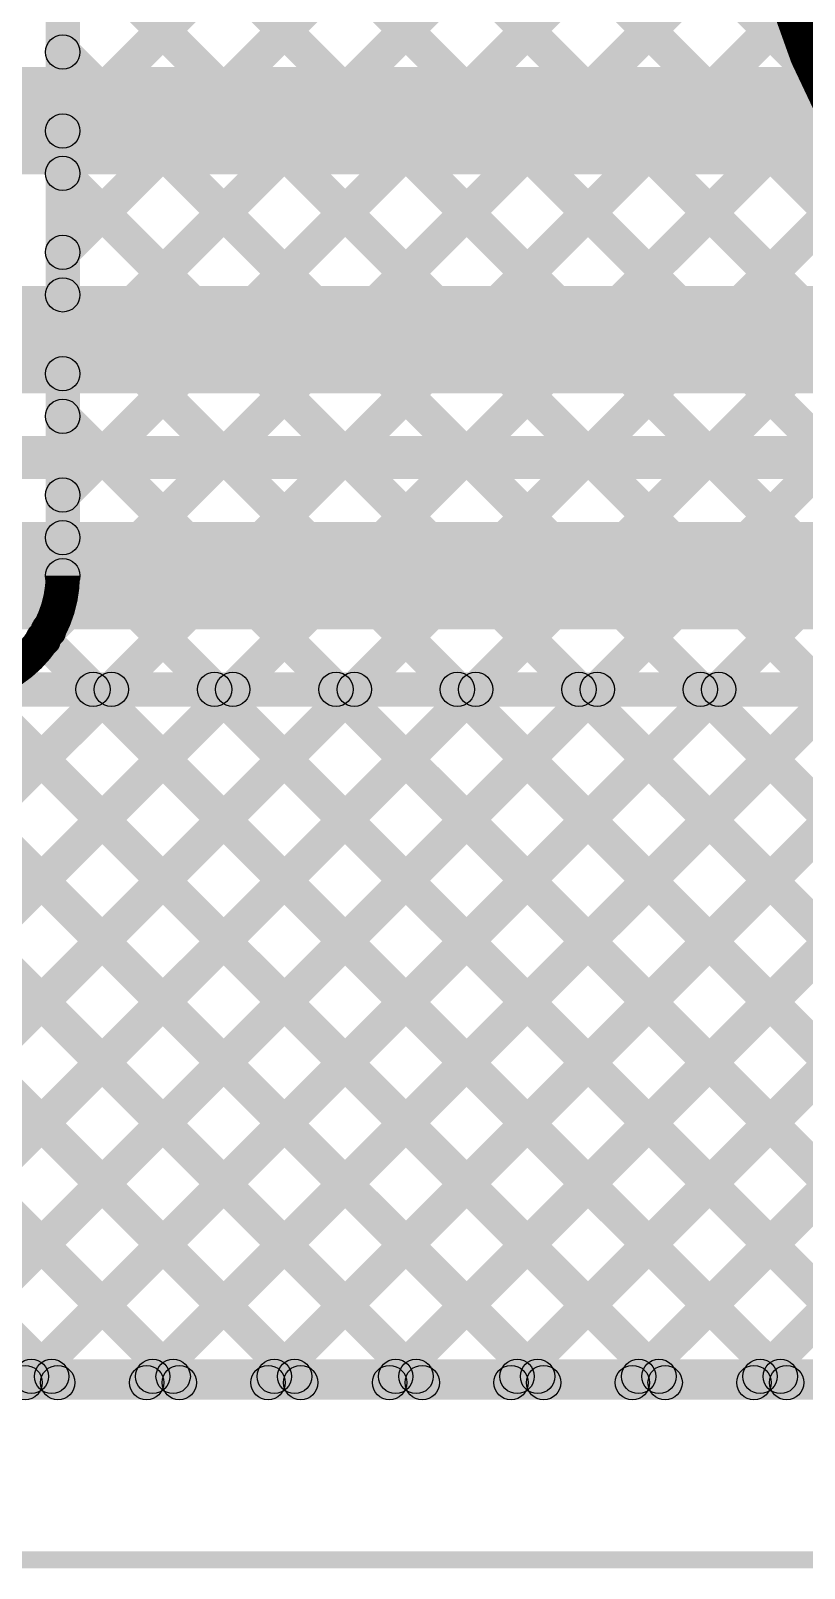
# Model space of a CAD drawing. Header units: millimetres. Extents: x 0 to 5.55, y 0 to 1.02.
# Drawn here: x 2.157 to 2.3372, y -0.0033 to 0.3549 of the extents above; entities that cross this region are included whole.
import ezdxf

# ---------------------------------------------------------------- set-up
doc = ezdxf.new("R2010")
doc.units = ezdxf.units.MM
doc.header["$MEASUREMENT"] = 0
for name, color, linetype in [('BottomLayer', 5, 'Continuous'), ('Mechanical2', 216, 'Continuous'), ('TopLayer', 1, 'Continuous'), ('TopOverlay', 2, 'Continuous')]:
    doc.layers.add(name, color=color, linetype=linetype)

msp = doc.modelspace()

# ---------------------------------------------------------------- hatches: boundary and pattern name
at = {"layer": 'BottomLayer'}
for points in [[(2.01858, 0.0386), (2.01292, 0.04426), (2.37185, 0.40319), (2.3775, 0.39753)], [(2.04686, 0.0386), (2.0412, 0.04426), (2.40013, 0.40319), (2.40579, 0.39753)], [(2.07515, 0.0386), (2.06949, 0.04426), (2.42841, 0.40319), (2.43407, 0.39753)], [(2.10343, 0.0386), (2.09777, 0.04426), (2.4567, 0.40319), (2.46236, 0.39753)], [(2.13171, 0.0386), (2.12606, 0.04426), (2.48498, 0.40319), (2.49064, 0.39753)], [(2.16, 0.0386), (2.15434, 0.04426), (2.51327, 0.40319), (2.51892, 0.39753)], [(2.164, 0.21231), (2.15834, 0.21796), (2.34356, 0.40319), (2.34922, 0.39753)], [(2.16733, 0.27221), (2.16167, 0.27786), (2.28699, 0.40319), (2.29265, 0.39753)], [(2.16733, 0.24392), (2.16167, 0.24958), (2.31528, 0.40319), (2.32093, 0.39753)], [(2.18828, 0.0386), (2.18263, 0.04426), (2.54155, 0.40319), (2.54721, 0.39753)], [(2.21657, 0.0386), (2.21091, 0.04426), (2.56984, 0.40319), (2.57549, 0.39753)], [(2.24485, 0.0386), (2.23919, 0.04426), (2.59812, 0.40319), (2.60378, 0.39753)], [(2.25272, 0.39753), (2.25837, 0.40319), (2.6173, 0.04426), (2.61164, 0.0386)], [(2.27314, 0.0386), (2.26748, 0.04426), (2.6264, 0.40319), (2.63206, 0.39753)], [(2.281, 0.39753), (2.28666, 0.40319), (2.64558, 0.04426), (2.63993, 0.0386)], [(2.16733, 0.32878), (2.16167, 0.33443), (2.21807, 0.39083), (2.22372, 0.38517)], [(2.16733, 0.30049), (2.16167, 0.30615), (2.24635, 0.39083), (2.25201, 0.38517)], [(2.18017, 0.38522), (2.18583, 0.39088), (2.41547, 0.16124), (2.40981, 0.15558)], [(2.20851, 0.38517), (2.21416, 0.39083), (2.43613, 0.16886), (2.43047, 0.16321)], [(2.23679, 0.38517), (2.24245, 0.39083), (2.47149, 0.16179), (2.46583, 0.15613)], [(2.1685, 0.228), (2.1605, 0.228), (2.1605, 0.382), (2.1685, 0.382)], [(2.16167, 0.37544), (2.16733, 0.38109), (2.40074, 0.14769), (2.39508, 0.14203)], [(2.16167, 0.34715), (2.16733, 0.35281), (2.39172, 0.12842), (2.38606, 0.12276)], [(2.16167, 0.31887), (2.16733, 0.32453), (2.39278, 0.09907), (2.38713, 0.09341)], [(2.01692, 0.29392), (2.02257, 0.29957), (2.27789, 0.04426), (2.27223, 0.0386)], [(2.16167, 0.29058), (2.16733, 0.29624), (2.41931, 0.04426), (2.41365, 0.0386)], [(2.01467, 0.26788), (2.02033, 0.27354), (2.2496, 0.04426), (2.24395, 0.0386)], [(2.16167, 0.2623), (2.16733, 0.26796), (2.39103, 0.04426), (2.38537, 0.0386)], [(2.01433, 0.23994), (2.01999, 0.24559), (2.22132, 0.04426), (2.21566, 0.0386)], [(2.16167, 0.23402), (2.16733, 0.23967), (2.36274, 0.04426), (2.35708, 0.0386)], [(2.00373, 0.22225), (2.00939, 0.22791), (2.19303, 0.04426), (2.18738, 0.0386)], [(2.1571, 0.2103), (2.16276, 0.21596), (2.33446, 0.04426), (2.3288, 0.0386)], [(1.98959, 0.20811), (1.99524, 0.21377), (2.16475, 0.04426), (2.15909, 0.0386)], [(2.14, 0.19912), (2.14566, 0.20477), (2.30617, 0.04426), (2.30052, 0.0386)], [(2.30142, 0.0386), (2.29576, 0.04426), (2.38933, 0.13782), (2.39498, 0.13217)], [(2.3297, 0.0386), (2.32405, 0.04426), (2.38552, 0.10573), (2.39118, 0.10008)], [(1.684, 0.03743), (1.684, 0.04543), (2.88389, 0.04543), (2.88389, 0.03743)]]:
    msp.add_hatch(color=5, dxfattribs=at).paths.add_polyline_path(points)
h = msp.add_hatch(color=5, dxfattribs=at)
edge = h.paths.add_edge_path()
edge.add_arc((2.1645, 0.34998), 0.004, 0, 360)
h = msp.add_hatch(color=5, dxfattribs=at)
edge = h.paths.add_edge_path()
edge.add_arc((2.1645, 0.3316), 0.004, 0, 360)
h = msp.add_hatch(color=5, dxfattribs=at)
edge = h.paths.add_edge_path()
edge.add_arc((2.1645, 0.3217), 0.004, 0, 360)
h = msp.add_hatch(color=5, dxfattribs=at)
edge = h.paths.add_edge_path()
edge.add_arc((2.1645, 0.30332), 0.004, 0, 360)
h = msp.add_hatch(color=5, dxfattribs=at)
edge = h.paths.add_edge_path()
edge.add_arc((2.1645, 0.29341), 0.004, 0, 360)
h = msp.add_hatch(color=5, dxfattribs=at)
edge = h.paths.add_edge_path()
edge.add_arc((2.1645, 0.27504), 0.004, 0, 360)
h = msp.add_hatch(color=5, dxfattribs=at)
edge = h.paths.add_edge_path()
edge.add_arc((2.1645, 0.26513), 0.004, 0, 360)
h = msp.add_hatch(color=5, dxfattribs=at)
edge = h.paths.add_edge_path()
edge.add_arc((2.1645, 0.24675), 0.004, 0, 360)
h = msp.add_hatch(color=5, dxfattribs=at)
edge = h.paths.add_edge_path()
edge.add_arc((2.1645, 0.23684), 0.004, 0, 360)
h = msp.add_hatch(color=5, dxfattribs=at)
edge = h.paths.add_edge_path()
edge.add_arc((2.1645, 0.228), 0.004, 0, 360)
h = msp.add_hatch(color=5, dxfattribs=at)
edge = h.paths.add_edge_path()
edge.add_arc((2.1645, 0.228), 0.004, 0, 360)
h = msp.add_hatch(color=5, dxfattribs=at)
edge = h.paths.add_edge_path()
edge.add_arc((2.16117, 0.21514), 0.004, 0, 360)
h = msp.add_hatch(color=5, dxfattribs=at)
edge = h.paths.add_edge_path()
edge.add_arc((2.15993, 0.21313), 0.004, 0, 360)
h = msp.add_hatch(color=5, dxfattribs=at)
edge = h.paths.add_edge_path()
edge.add_arc((2.15717, 0.04143), 0.004, 0, 360)
h = msp.add_hatch(color=5, dxfattribs=at)
edge = h.paths.add_edge_path()
edge.add_arc((2.16192, 0.04143), 0.004, 0, 360)
h = msp.add_hatch(color=5, dxfattribs=at)
edge = h.paths.add_edge_path()
edge.add_arc((2.18545, 0.04143), 0.004, 0, 360)
h = msp.add_hatch(color=5, dxfattribs=at)
edge = h.paths.add_edge_path()
edge.add_arc((2.19021, 0.04143), 0.004, 0, 360)
h = msp.add_hatch(color=5, dxfattribs=at)
edge = h.paths.add_edge_path()
edge.add_arc((2.21374, 0.04143), 0.004, 0, 360)
h = msp.add_hatch(color=5, dxfattribs=at)
edge = h.paths.add_edge_path()
edge.add_arc((2.21849, 0.04143), 0.004, 0, 360)
h = msp.add_hatch(color=5, dxfattribs=at)
edge = h.paths.add_edge_path()
edge.add_arc((2.24202, 0.04143), 0.004, 0, 360)
h = msp.add_hatch(color=5, dxfattribs=at)
edge = h.paths.add_edge_path()
edge.add_arc((2.24678, 0.04143), 0.004, 0, 360)
h = msp.add_hatch(color=5, dxfattribs=at)
edge = h.paths.add_edge_path()
edge.add_arc((2.27031, 0.04143), 0.004, 0, 360)
h = msp.add_hatch(color=5, dxfattribs=at)
edge = h.paths.add_edge_path()
edge.add_arc((2.27506, 0.04143), 0.004, 0, 360)
h = msp.add_hatch(color=5, dxfattribs=at)
edge = h.paths.add_edge_path()
edge.add_arc((2.29859, 0.04143), 0.004, 0, 360)
h = msp.add_hatch(color=5, dxfattribs=at)
edge = h.paths.add_edge_path()
edge.add_arc((2.30334, 0.04143), 0.004, 0, 360)
h = msp.add_hatch(color=5, dxfattribs=at)
edge = h.paths.add_edge_path()
edge.add_arc((2.32688, 0.04143), 0.004, 0, 360)
h = msp.add_hatch(color=5, dxfattribs=at)
edge = h.paths.add_edge_path()
edge.add_arc((2.33163, 0.04143), 0.004, 0, 360)
at = {"layer": 'Mechanical2'}
msp.add_hatch(color=216, dxfattribs=at).paths.add_polyline_path([(1.67334, -0.00326), (1.67334, 0.00068), (2.93319, 0.00068), (2.93319, -0.00326)])
at = {"layer": 'TopLayer'}
for points in [[(1.734, 0.3215), (1.734, 0.3465), (3.549, 0.3465), (3.549, 0.3215)], [(0.474, 0.2705), (0.474, 0.2955), (4.302, 0.2955), (4.302, 0.2705)], [(0.48129, 0.2525), (0.48129, 0.2605), (4.302, 0.2605), (4.302, 0.2525)], [(2.138, 0.2505), (2.138, 0.2585), (3.315, 0.2585), (3.315, 0.2505)], [(2.138, 0.2155), (2.138, 0.2405), (3.315, 0.2405), (3.315, 0.2155)], [(1.99903, 0.19867), (2.00468, 0.20433), (2.16618, 0.04283), (2.16053, 0.03717)], [(2.01714, 0.03717), (2.01149, 0.04283), (2.17299, 0.20433), (2.17865, 0.19867)], [(2.02731, 0.19867), (2.03297, 0.20433), (2.19447, 0.04283), (2.18881, 0.03717)], [(2.04543, 0.03717), (2.03977, 0.04283), (2.20127, 0.20433), (2.20693, 0.19867)], [(2.05559, 0.19867), (2.06125, 0.20433), (2.22275, 0.04283), (2.21709, 0.03717)], [(2.07371, 0.03717), (2.06806, 0.04283), (2.22956, 0.20433), (2.23521, 0.19867)], [(2.08388, 0.19867), (2.08954, 0.20433), (2.25104, 0.04283), (2.24538, 0.03717)], [(2.102, 0.03717), (2.09634, 0.04283), (2.25784, 0.20433), (2.2635, 0.19867)], [(2.11216, 0.19867), (2.11782, 0.20433), (2.27932, 0.04283), (2.27366, 0.03717)], [(2.13028, 0.03717), (2.12463, 0.04283), (2.28613, 0.20433), (2.29178, 0.19867)], [(2.138, 0.1975), (2.138, 0.2055), (3.315, 0.2055), (3.315, 0.1975)], [(2.14045, 0.19867), (2.1461, 0.20433), (2.3076, 0.04283), (2.30195, 0.03717)], [(2.15857, 0.03717), (2.15291, 0.04283), (2.31441, 0.20433), (2.32007, 0.19867)], [(2.16873, 0.19867), (2.17439, 0.20433), (2.33589, 0.04283), (2.33023, 0.03717)], [(2.18685, 0.03717), (2.18119, 0.04283), (2.34269, 0.20433), (2.34835, 0.19867)], [(2.19702, 0.19867), (2.20267, 0.20433), (2.36417, 0.04283), (2.35852, 0.03717)], [(2.21513, 0.03717), (2.20948, 0.04283), (2.37098, 0.20433), (2.37664, 0.19867)], [(2.2253, 0.19867), (2.23096, 0.20433), (2.39246, 0.04283), (2.3868, 0.03717)], [(2.24342, 0.03717), (2.23776, 0.04283), (2.39926, 0.20433), (2.40492, 0.19867)], [(2.25358, 0.19867), (2.25924, 0.20433), (2.42074, 0.04283), (2.41508, 0.03717)], [(2.2717, 0.03717), (2.26605, 0.04283), (2.42755, 0.20433), (2.4332, 0.19867)], [(2.28187, 0.19867), (2.28753, 0.20433), (2.39278, 0.09907), (2.38713, 0.09341)], [(2.31015, 0.19867), (2.31581, 0.20433), (2.39172, 0.12842), (2.38606, 0.12276)], [(2.29999, 0.03717), (2.29433, 0.04283), (2.38933, 0.13782), (2.39498, 0.13217)], [(2.32827, 0.03717), (2.32262, 0.04283), (2.38552, 0.10573), (2.39118, 0.10008)], [(1.685, 0.036), (1.685, 0.044), (2.88489, 0.044), (2.88489, 0.036)]]:
    msp.add_hatch(color=1, dxfattribs=at).paths.add_polyline_path(points)
h = msp.add_hatch(color=1, dxfattribs=at)
edge = h.paths.add_edge_path()
edge.add_arc((2.17156, 0.2015), 0.004, 0, 360)
h = msp.add_hatch(color=1, dxfattribs=at)
edge = h.paths.add_edge_path()
edge.add_arc((2.17582, 0.2015), 0.004, 0, 360)
h = msp.add_hatch(color=1, dxfattribs=at)
edge = h.paths.add_edge_path()
edge.add_arc((2.19984, 0.2015), 0.004, 0, 360)
h = msp.add_hatch(color=1, dxfattribs=at)
edge = h.paths.add_edge_path()
edge.add_arc((2.2041, 0.2015), 0.004, 0, 360)
h = msp.add_hatch(color=1, dxfattribs=at)
edge = h.paths.add_edge_path()
edge.add_arc((2.22813, 0.2015), 0.004, 0, 360)
h = msp.add_hatch(color=1, dxfattribs=at)
edge = h.paths.add_edge_path()
edge.add_arc((2.23239, 0.2015), 0.004, 0, 360)
h = msp.add_hatch(color=1, dxfattribs=at)
edge = h.paths.add_edge_path()
edge.add_arc((2.25641, 0.2015), 0.004, 0, 360)
h = msp.add_hatch(color=1, dxfattribs=at)
edge = h.paths.add_edge_path()
edge.add_arc((2.26067, 0.2015), 0.004, 0, 360)
h = msp.add_hatch(color=1, dxfattribs=at)
edge = h.paths.add_edge_path()
edge.add_arc((2.2847, 0.2015), 0.004, 0, 360)
h = msp.add_hatch(color=1, dxfattribs=at)
edge = h.paths.add_edge_path()
edge.add_arc((2.28895, 0.2015), 0.004, 0, 360)
h = msp.add_hatch(color=1, dxfattribs=at)
edge = h.paths.add_edge_path()
edge.add_arc((2.31298, 0.2015), 0.004, 0, 360)
h = msp.add_hatch(color=1, dxfattribs=at)
edge = h.paths.add_edge_path()
edge.add_arc((2.31724, 0.2015), 0.004, 0, 360)
h = msp.add_hatch(color=1, dxfattribs=at)
edge = h.paths.add_edge_path()
edge.add_arc((2.15574, 0.04), 0.004, 0, 360)
h = msp.add_hatch(color=1, dxfattribs=at)
edge = h.paths.add_edge_path()
edge.add_arc((2.16335, 0.04), 0.004, 0, 360)
h = msp.add_hatch(color=1, dxfattribs=at)
edge = h.paths.add_edge_path()
edge.add_arc((2.18402, 0.04), 0.004, 0, 360)
h = msp.add_hatch(color=1, dxfattribs=at)
edge = h.paths.add_edge_path()
edge.add_arc((2.19164, 0.04), 0.004, 0, 360)
h = msp.add_hatch(color=1, dxfattribs=at)
edge = h.paths.add_edge_path()
edge.add_arc((2.21231, 0.04), 0.004, 0, 360)
h = msp.add_hatch(color=1, dxfattribs=at)
edge = h.paths.add_edge_path()
edge.add_arc((2.21992, 0.04), 0.004, 0, 360)
h = msp.add_hatch(color=1, dxfattribs=at)
edge = h.paths.add_edge_path()
edge.add_arc((2.24059, 0.04), 0.004, 0, 360)
h = msp.add_hatch(color=1, dxfattribs=at)
edge = h.paths.add_edge_path()
edge.add_arc((2.24821, 0.04), 0.004, 0, 360)
h = msp.add_hatch(color=1, dxfattribs=at)
edge = h.paths.add_edge_path()
edge.add_arc((2.26888, 0.04), 0.004, 0, 360)
h = msp.add_hatch(color=1, dxfattribs=at)
edge = h.paths.add_edge_path()
edge.add_arc((2.27649, 0.04), 0.004, 0, 360)
h = msp.add_hatch(color=1, dxfattribs=at)
edge = h.paths.add_edge_path()
edge.add_arc((2.29716, 0.04), 0.004, 0, 360)
h = msp.add_hatch(color=1, dxfattribs=at)
edge = h.paths.add_edge_path()
edge.add_arc((2.30478, 0.04), 0.004, 0, 360)
h = msp.add_hatch(color=1, dxfattribs=at)
edge = h.paths.add_edge_path()
edge.add_arc((2.32544, 0.04), 0.004, 0, 360)
h = msp.add_hatch(color=1, dxfattribs=at)
edge = h.paths.add_edge_path()
edge.add_arc((2.33306, 0.04), 0.004, 0, 360)

# ---------------------------------------------------------------- linework, layer by layer
at = {"layer": 'BottomLayer', "const_width": 0.008}
msp.add_lwpolyline([(2.1645, 0.228, -1), (2.1115, 0.228)], format="xyb", dxfattribs=at)
at = {"layer": 'BottomLayer'}
for centre in [(2.1645, 0.34998), (2.1645, 0.3316), (2.1645, 0.3217), (2.1645, 0.30332), (2.1645, 0.29341), (2.1645, 0.27504), (2.1645, 0.26513), (2.1645, 0.24675), (2.1645, 0.23684), (2.1645, 0.228), (2.1645, 0.228), (2.16117, 0.21514), (2.15993, 0.21313), (2.15717, 0.04143), (2.16192, 0.04143), (2.18545, 0.04143), (2.19021, 0.04143), (2.21374, 0.04143), (2.21849, 0.04143), (2.24202, 0.04143), (2.24678, 0.04143), (2.27031, 0.04143), (2.27506, 0.04143), (2.29859, 0.04143), (2.30334, 0.04143), (2.32688, 0.04143), (2.33163, 0.04143)]:
    msp.add_circle(centre, 0.004, dxfattribs=at)
at = {"layer": 'TopLayer'}
for centre in [(2.17156, 0.2015), (2.17582, 0.2015), (2.19984, 0.2015), (2.2041, 0.2015), (2.22813, 0.2015), (2.23239, 0.2015), (2.25641, 0.2015), (2.26067, 0.2015), (2.2847, 0.2015), (2.28895, 0.2015), (2.31298, 0.2015), (2.31724, 0.2015), (2.15574, 0.04), (2.16335, 0.04), (2.18402, 0.04), (2.19164, 0.04), (2.21231, 0.04), (2.21992, 0.04), (2.24059, 0.04), (2.24821, 0.04), (2.26888, 0.04), (2.27649, 0.04), (2.29716, 0.04), (2.30478, 0.04), (2.32544, 0.04), (2.33306, 0.04)]:
    msp.add_circle(centre, 0.004, dxfattribs=at)
at = {"layer": 'TopOverlay', "const_width": 0.01}
msp.add_lwpolyline([(3.09624, 0.50003, 1), (2.30883, 0.50003, 1)], format="xyb", close=True, dxfattribs=at)

doc.saveas('drawing.dxf')
